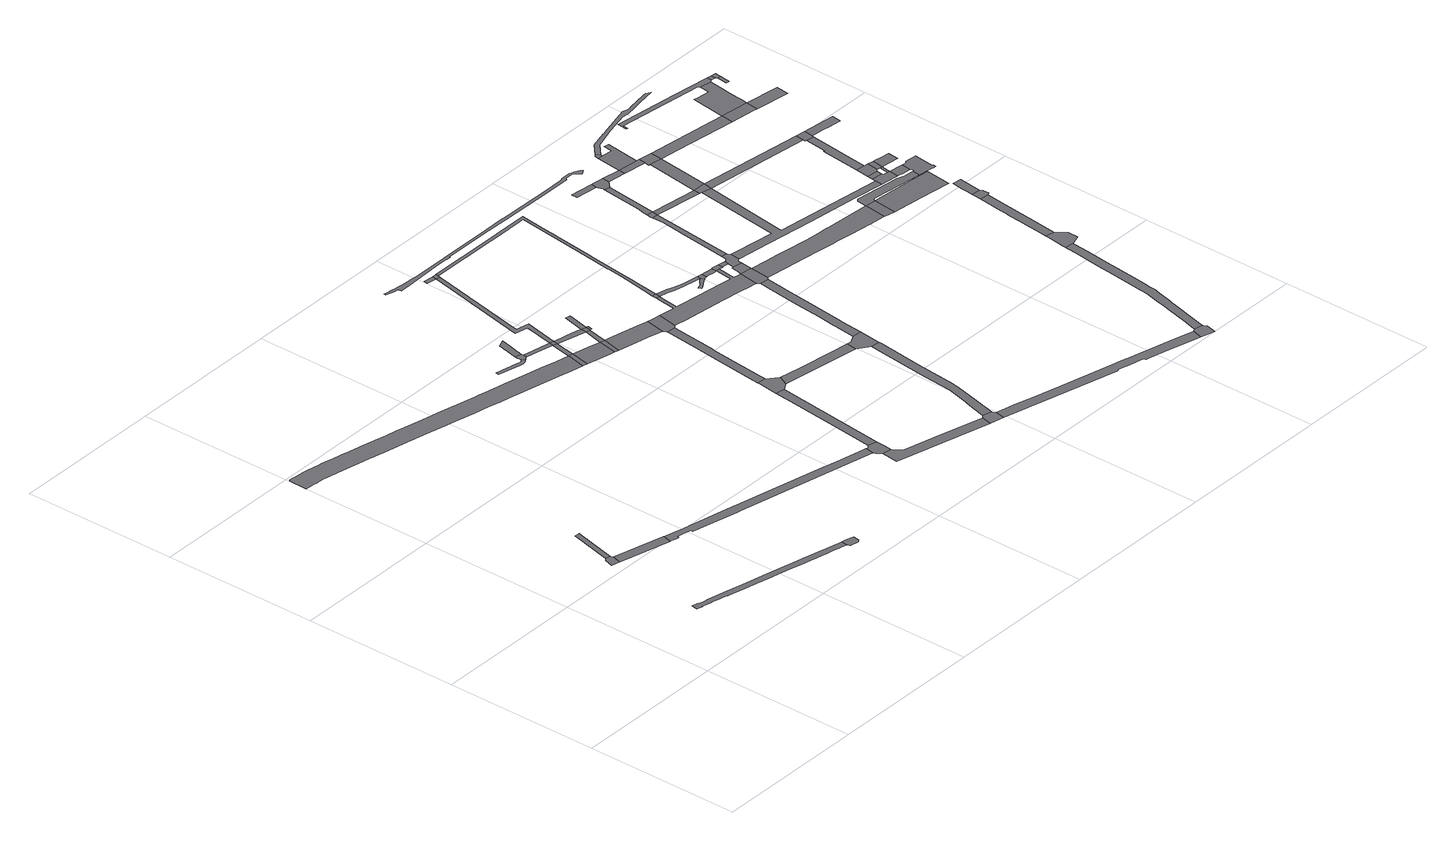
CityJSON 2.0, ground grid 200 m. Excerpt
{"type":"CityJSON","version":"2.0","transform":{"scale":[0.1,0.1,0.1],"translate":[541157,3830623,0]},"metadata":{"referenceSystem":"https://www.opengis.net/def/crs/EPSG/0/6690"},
"CityObjects":{
"road1":{"type":"Road","geometry":[{"type":"MultiSurface","lod":"1","boundaries":[[[0,1,2,3,4,5,6,7,8]]]}]},
"road2":{"type":"Road","attributes":{"RoadStructureAttribute.sectionType":"1"},"geometry":[{"type":"MultiSurface","lod":"1","boundaries":[[[9,10,11,12,0,8]]]}]},
"road3":{"type":"Road","attributes":{"RoadStructureAttribute.sectionType":"1"},"geometry":[{"type":"MultiSurface","lod":"1","boundaries":[[[13,5,4,14,15,16]]]}]},
"road4":{"type":"Road","attributes":{"RoadStructureAttribute.sectionType":"1"},"geometry":[{"type":"MultiSurface","lod":"1","boundaries":[[[17,18,19,20,21,22,23,24,25,26,27,28,29,30,31,32,33,34,35,36,37,38,39,40,41,42,43,44,45,46,47,48,49,50,51,52,53,54,55,56,57,58,59,60,61,62,63,64,65,66,67,68,69]]]}]},
"road5":{"type":"Road","geometry":[{"type":"MultiSurface","lod":"1","boundaries":[[[70,71,47,46,72,73,74,75,76,77]]]}]},
"road6":{"type":"Road","attributes":{"RoadStructureAttribute.sectionType":"1"},"geometry":[{"type":"MultiSurface","lod":"1","boundaries":[[[78,79,80,81,82,83,84,85,86,87,88,89,90,91,92,93,94,95,96,97,98,99,100,101,102,103,104,105,106,107,108,109,110,111,112,113,114,115,116,117,118,119,120,121,122,123,124,125,126,127,128,129,130,131,132,133,134,135,136,137,138,139,140,141,142,143,144,145,146,147,148]]]}]},
"road7":{"type":"Road","attributes":{"RoadStructureAttribute.sectionType":"1"},"geometry":[{"type":"MultiSurface","lod":"1","boundaries":[[[149,150,151,152,153,154,155,156,157,158,159,160,161,162,163,164,165,166,167,168,169,170,171,172,173,174,175,176,177,178,179,180,181,182,183,16,15]]]}]},
"road8":{"type":"Road","geometry":[{"type":"MultiSurface","lod":"1","boundaries":[[[184,185,186,187,188,189,190,191,192,193,194,195]]]}]},
"road9":{"type":"Road","geometry":[{"type":"MultiSurface","lod":"1","boundaries":[[[196,197,198,168,167,199,200,201,202,203]]]}]},
"road10":{"type":"Road","geometry":[{"type":"MultiSurface","lod":"1","boundaries":[[[204,205,206,195,194,207,208,209,210,211]]]}]},
"road11":{"type":"Road","attributes":{"RoadStructureAttribute.sectionType":"1"},"geometry":[{"type":"MultiSurface","lod":"1","boundaries":[[[212,213,214,204,211]]]}]},
"road12":{"type":"Road","attributes":{"RoadStructureAttribute.sectionType":"1"},"geometry":[{"type":"MultiSurface","lod":"1","boundaries":[[[215,216,217,218,196,203,219,220]]]}]},
"road13":{"type":"Road","geometry":[{"type":"MultiSurface","lod":"1","boundaries":[[[116,115,221,222]]]}]},
"road14":{"type":"Road","attributes":{"RoadStructureAttribute.sectionType":"1"},"geometry":[{"type":"MultiSurface","lod":"1","boundaries":[[[223,224,210,209,225,226,227]]]}]},
"road15":{"type":"Road","attributes":{"RoadStructureAttribute.sectionType":"1"},"geometry":[{"type":"MultiSurface","lod":"1","boundaries":[[[200,228,229,230,231,232,201]]]}]},
"road16":{"type":"Road","attributes":{"RoadStructureAttribute.sectionType":"1"},"geometry":[{"type":"MultiSurface","lod":"1","boundaries":[[[226,116,222,233]]]}]},
"road17":{"type":"Road","attributes":{"RoadStructureAttribute.sectionType":"1"},"geometry":[{"type":"MultiSurface","lod":"1","boundaries":[[[234,222,221,235,236,237,238]]]}]},
"road18":{"type":"Road","geometry":[{"type":"MultiSurface","lod":"1","boundaries":[[[227,226,233,239]]]}]},
"road19":{"type":"Road","geometry":[{"type":"MultiSurface","lod":"1","boundaries":[[[238,237,240,241]]]}]},
"road20":{"type":"Road","attributes":{"RoadStructureAttribute.sectionType":"1"},"geometry":[{"type":"MultiSurface","lod":"1","boundaries":[[[242,243,244,239,233,245,246]]]}]},
"road21":{"type":"Road","geometry":[{"type":"MultiSurface","lod":"1","boundaries":[[[247,248,249,250,220,219,251,252]]]}]},
"road22":{"type":"Road","attributes":{"RoadStructureAttribute.sectionType":"1"},"geometry":[{"type":"MultiSurface","lod":"1","boundaries":[[[245,238,241,253]]]}]},
"road23":{"type":"Road","attributes":{"RoadStructureAttribute.sectionType":"1"},"geometry":[{"type":"MultiSurface","lod":"1","boundaries":[[[254,255,256,227,239,257,258,259,260]]]}]},
"road24":{"type":"Road","geometry":[{"type":"MultiSurface","lod":"1","boundaries":[[[246,245,253,261,262]]]}]},
"road25":{"type":"Road","attributes":{"RoadStructureAttribute.sectionType":"1"},"geometry":[{"type":"MultiSurface","lod":"1","boundaries":[[[263,264,262,261]]]}]},
"road26":{"type":"Road","attributes":{"RoadStructureAttribute.sectionType":"1"},"geometry":[{"type":"MultiSurface","lod":"1","boundaries":[[[265,266,267,268,269,270,271,272,248,247,273,274,275,276,277,278,279,280,281]]]}]},
"road27":{"type":"Road","geometry":[{"type":"MultiSurface","lod":"1","boundaries":[[[282,283,246,262]]]}]},
"road28":{"type":"Road","attributes":{"RoadStructureAttribute.sectionType":"1"},"geometry":[{"type":"MultiSurface","lod":"1","boundaries":[[[284,285,286,241,240,287,288,289,290,291,292]]]}]},
"road29":{"type":"Road","geometry":[{"type":"MultiSurface","lod":"1","boundaries":[[[293,294,230,229,295,296,297,298]]]}]},
"road30":{"type":"Road","attributes":{"RoadStructureAttribute.sectionType":"1"},"geometry":[{"type":"MultiSurface","lod":"1","boundaries":[[[299,300,254,301]]]}]},
"road31":{"type":"Road","geometry":[{"type":"MultiSurface","lod":"1","boundaries":[[[301,254,260,302,303]]]}]},
"road32":{"type":"Road","geometry":[{"type":"MultiSurface","lod":"1","boundaries":[[[304,305,306,307,308,309,252,251]]]}]},
"road33":{"type":"Road","geometry":[{"type":"MultiSurface","lod":"1","boundaries":[[[310,311,292,291,312,313,314,265,281,315,316,317]]]}]},
"road34":{"type":"Road","attributes":{"RoadStructureAttribute.sectionType":"1"},"geometry":[{"type":"MultiSurface","lod":"1","boundaries":[[[318,319,320,321,322,323,324,325,326,327,328,329,330,331,293,298,332,333,334,335,336]]]}]},
"road35":{"type":"Road","attributes":{"RoadStructureAttribute.sectionType":"1"},"geometry":[{"type":"MultiSurface","lod":"1","boundaries":[[[337,338,339,340,341,342,343,344,345,346,347,348,349,303,302,350,351,352,353,354,355,356,357,358,359,360,361,362,363,364,365]]]}]},
"road36":{"type":"Road","geometry":[{"type":"MultiSurface","lod":"1","boundaries":[[[364,366,367,365]]]}]},
"road37":{"type":"Road","geometry":[{"type":"MultiSurface","lod":"1","boundaries":[[[368,369,306,305,320,319,370,371]]]}]},
"road38":{"type":"Road","attributes":{"RoadStructureAttribute.sectionType":"1"},"geometry":[{"type":"MultiSurface","lod":"1","boundaries":[[[366,372,373,374,317,316,375,376,377,378,379,380,381,382,383,384,385,386,387,388,389,390,391,392,393,367]]]}]},
"road39":{"type":"Road","attributes":{"RoadStructureAttribute.sectionType":"1"},"geometry":[{"type":"MultiSurface","lod":"1","boundaries":[[[394,395,396,397,398,399,400,401,365,367,402,403,404,405,406,407,408]]]}]},
"road40":{"type":"Road","attributes":{"RoadStructureAttribute.sectionType":"1"},"geometry":[{"type":"MultiSurface","lod":"1","boundaries":[[[407,409,410,411,412,413,414,415,416,417,418]]]}]},
"road41":{"type":"Road","geometry":[{"type":"MultiSurface","lod":"1","boundaries":[[[419,420,421,422,423,424,425,426,427,428,429,430,431,432,433,434,435,436,437,438,439,440,441,442,443,444,445,446,447,448,449,450,451,452,453,454,455,456,457,458,459,460,461,462,463,464,465,466,467,468,469,470,471,472,473,474,475,476,477,478,479,480,481,482]]]}]},
"road42":{"type":"Road","attributes":{"RoadStructureAttribute.sectionType":"1"},"geometry":[{"type":"MultiSurface","lod":"1","boundaries":[[[483,484,485,486,487,488,489,490,491,492,493,494,495,496,296,295,497,498,499,500,501,502,503,504,505,506,507,508,509,510,511,512,513,514,515]]]}]},
"road43":{"type":"Road","attributes":{"RoadStructureAttribute.sectionType":"1"},"geometry":[{"type":"MultiSurface","lod":"1","boundaries":[[[516,517,518,519,520,521,368,371,522,523,524,525,526,527]]]}]},
"road44":{"type":"Road","geometry":[{"type":"MultiSurface","lod":"1","boundaries":[[[528,408,407,418,529,530,531,532]]]}]},
"road45":{"type":"Road","attributes":{"RoadStructureAttribute.sectionType":"1"},"geometry":[{"type":"MultiSurface","lod":"1","boundaries":[[[532,531,533,534,386,535]]]}]},
"road46":{"type":"Road","geometry":[{"type":"MultiSurface","lod":"1","boundaries":[[[382,381,536,537,516,527,538,539,540]]]}]},
"road47":{"type":"Road","geometry":[{"type":"MultiSurface","lod":"1","boundaries":[[[541,535,386,385,542,543,544]]]}]},
"road48":{"type":"Road","attributes":{"RoadStructureAttribute.sectionType":"1"},"geometry":[{"type":"MultiSurface","lod":"1","boundaries":[[[545,546,547,382,540,548,549]]]}]},
"road49":{"type":"Road","attributes":{"RoadStructureAttribute.sectionType":"1"},"geometry":[{"type":"MultiSurface","lod":"1","boundaries":[[[544,543,550,551]]]}]},
"road50":{"type":"Road","geometry":[{"type":"MultiSurface","lod":"1","boundaries":[[[552,553,554,551,550,549,548,555,556,557,558,559,560,561]]]}]},
"road51":{"type":"Road","attributes":{"RoadStructureAttribute.sectionType":"1"},"geometry":[{"type":"MultiSurface","lod":"1","boundaries":[[[562,563,564,565,566,552,561]]]}]},
"road52":{"type":"Road","geometry":[{"type":"MultiSurface","lod":"1","boundaries":[[[567,568,563,562,569]]]}]},
"road53":{"type":"Road","attributes":{"RoadStructureAttribute.sectionType":"1"},"geometry":[{"type":"MultiSurface","lod":"1","boundaries":[[[570,571,572,573,574,575,576,577,578]]]}]},
"road54":{"type":"Road","attributes":{"RoadStructureAttribute.sectionType":"1"},"geometry":[{"type":"MultiSurface","lod":"1","boundaries":[[[579,580,581,567,569,582]]]}]},
"road55":{"type":"Road","attributes":{"RoadStructureAttribute.sectionType":"1"},"geometry":[{"type":"MultiSurface","lod":"1","boundaries":[[[583,584,585,586,587,588,589,590,591,592,593,540,539,594,595,596,597,598,599,600,601,602,603,604,605,606,607,608,609,610,611]]]}]},
"road56":{"type":"Road","geometry":[{"type":"MultiSurface","lod":"1","boundaries":[[[612,613,515,514,614,615,616,617,618]]]}]},
"road57":{"type":"Road","attributes":{"RoadStructureAttribute.sectionType":"1"},"geometry":[{"type":"MultiSurface","lod":"1","boundaries":[[[619,569,562,620,621]]]}]},
"road58":{"type":"Road","geometry":[{"type":"MultiSurface","lod":"1","boundaries":[[[622,623,578,577,624,579,582,625,626]]]}]},
"road59":{"type":"Road","attributes":{"RoadStructureAttribute.sectionType":"1"},"geometry":[{"type":"MultiSurface","lod":"1","boundaries":[[[626,625,627,628]]]}]},
"road60":{"type":"Road","geometry":[{"type":"MultiSurface","lod":"1","boundaries":[[[621,620,629,630,631]]]}]},
"road61":{"type":"Road","attributes":{"RoadStructureAttribute.sectionType":"1"},"geometry":[{"type":"MultiSurface","lod":"1","boundaries":[[[629,632,633,559,558,634,635,636,637,638,639,630]]]}]},
"road62":{"type":"Road","attributes":{"RoadStructureAttribute.sectionType":"1"},"geometry":[{"type":"MultiSurface","lod":"1","boundaries":[[[640,641,642,643,644,645,646,647,648,649,650,651,652,653,654,655,612,618,656,657,658,659,660,661,662,663,664,665,666,667,668,669,670,671,672,673]]]}]},
"road63":{"type":"Road","geometry":[{"type":"MultiSurface","lod":"1","boundaries":[[[628,627,674,675,676]]]}]},
"road64":{"type":"Road","attributes":{"RoadStructureAttribute.sectionType":"1"},"geometry":[{"type":"MultiSurface","lod":"1","boundaries":[[[677,621,631,678,679]]]}]},
"road65":{"type":"Road","attributes":{"RoadStructureAttribute.sectionType":"1"},"geometry":[{"type":"MultiSurface","lod":"1","boundaries":[[[680,681,682,683,684]]]}]},
"road66":{"type":"Road","attributes":{"RoadStructureAttribute.sectionType":"1"},"geometry":[{"type":"MultiSurface","lod":"1","boundaries":[[[685,686,687,688,689,683,682,628,676]]]}]},
"road67":{"type":"Road","geometry":[{"type":"MultiSurface","lod":"1","boundaries":[[[675,674,690,677,679,691]]]}]},
"road68":{"type":"Road","geometry":[{"type":"MultiSurface","lod":"1","boundaries":[[[611,610,692,693,694,695,696]]]}]},
"road69":{"type":"Road","geometry":[{"type":"MultiSurface","lod":"1","boundaries":[[[697,698,699,700,640,673,701,702,703]]]}]},
"road70":{"type":"Road","attributes":{"RoadStructureAttribute.sectionType":"1"},"geometry":[{"type":"MultiSurface","lod":"1","boundaries":[[[631,630,704,705]]]}]},
"road71":{"type":"Road","attributes":{"RoadStructureAttribute.sectionType":"1"},"geometry":[{"type":"MultiSurface","lod":"1","boundaries":[[[706,707,708,709,710,711,712,713,714,611,696,715,716,717,718,719,720,721,722,723]]]}]},
"road72":{"type":"Road","attributes":{"RoadStructureAttribute.sectionType":"1"},"geometry":[{"type":"MultiSurface","lod":"1","boundaries":[[[724,725,726,727,728,729,696,695]]]}]},
"road73":{"type":"Road","attributes":{"RoadStructureAttribute.sectionType":"1"},"geometry":[{"type":"MultiSurface","lod":"1","boundaries":[[[730,731,732,733,734,735,736,737,738,697,703,739,740,741,742,743,744,745]]]}]},
"road74":{"type":"Road","attributes":{"RoadStructureAttribute.sectionType":"1"},"geometry":[{"type":"MultiSurface","lod":"1","boundaries":[[[746,747,748,749,750,751,752,753,754,755,756,757,758,759,760,761,762,763,680,684]]]}]},
"road75":{"type":"Road","attributes":{"RoadStructureAttribute.sectionType":"1"},"geometry":[{"type":"MultiSurface","lod":"1","boundaries":[[[691,679,764,765,766]]]}]},
"road76":{"type":"Road","attributes":{"RoadStructureAttribute.sectionType":"1"},"geometry":[{"type":"MultiSurface","lod":"1","boundaries":[[[767,768,769,770]]]}]},
"road77":{"type":"Road","geometry":[{"type":"MultiSurface","lod":"1","boundaries":[[[768,638,637,771,772,773,774,775,776,777,778,769]]]}]},
"road78":{"type":"Road","geometry":[{"type":"MultiSurface","lod":"1","boundaries":[[[779,767,770,780,781,782,783,784]]]}]},
"road79":{"type":"Road","geometry":[{"type":"MultiSurface","lod":"1","boundaries":[[[785,786,730,745,787,788,789,790,791,792,793]]]}]},
"road80":{"type":"Road","geometry":[{"type":"MultiSurface","lod":"1","boundaries":[[[794,775,774,795]]]}]},
"road81":{"type":"Road","attributes":{"RoadStructureAttribute.sectionType":"1"},"geometry":[{"type":"MultiSurface","lod":"1","boundaries":[[[796,797,798,799,800,785,793]]]}]},
"road82":{"type":"Road","geometry":[{"type":"MultiSurface","lod":"1","boundaries":[[[783,782,794,795,801,802,803]]]}]},
"road83":{"type":"Road","attributes":{"RoadStructureAttribute.sectionType":"1"},"geometry":[{"type":"MultiSurface","lod":"1","boundaries":[[[774,773,804,805,806,807,808]]]}]},
"road84":{"type":"Road","attributes":{"RoadStructureAttribute.sectionType":"1"},"geometry":[{"type":"MultiSurface","lod":"1","boundaries":[[[809,810,811,779,784,812]]]}]},
"road85":{"type":"Road","attributes":{"RoadStructureAttribute.sectionType":"1"},"geometry":[{"type":"MultiSurface","lod":"1","boundaries":[[[813,814,803,802,801,795,815,816,817,818]]]}]},
"road86":{"type":"Road","geometry":[{"type":"MultiSurface","lod":"1","boundaries":[[[819,820,821,822,808,807,823,824,825,826,827,828,829,723,722,830,831,832,833,834,835]]]}]},
"road87":{"type":"Road","geometry":[{"type":"MultiSurface","lod":"1","boundaries":[[[705,704,836,809,812,837,838]]]}]},
"road88":{"type":"Road","attributes":{"RoadStructureAttribute.sectionType":"1"},"geometry":[{"type":"MultiSurface","lod":"1","boundaries":[[[839,840,841,842,843,844,845,846,847,848]]]}]},
"road89":{"type":"Road","geometry":[{"type":"MultiSurface","lod":"1","boundaries":[[[766,765,849,850,851]]]}]},
"road90":{"type":"Road","attributes":{"RoadStructureAttribute.sectionType":"1"},"geometry":[{"type":"MultiSurface","lod":"1","boundaries":[[[838,837,852,853,854,855]]]}]},
"road91":{"type":"Road","attributes":{"RoadStructureAttribute.sectionType":"1"},"geometry":[{"type":"MultiSurface","lod":"1","boundaries":[[[845,856,857,858,859,766,851,860,861,862,863,864,846]]]}]},
"road92":{"type":"Road","attributes":{"RoadStructureAttribute.sectionType":"1"},"geometry":[{"type":"MultiSurface","lod":"1","boundaries":[[[851,850,865,866]]]}]},
"road93":{"type":"Road","geometry":[{"type":"MultiSurface","lod":"1","boundaries":[[[848,847,867,868]]]}]},
"road94":{"type":"Road","geometry":[{"type":"MultiSurface","lod":"1","boundaries":[[[869,870,871,872]]]}]},
"road95":{"type":"Road","geometry":[{"type":"MultiSurface","lod":"1","boundaries":[[[868,867,869,872,873,874]]]}]}
},
"vertices":[
[1025,2291,0],[1024,2289,0],[998,2269,0],[961,2155,0],[1069,2129,0],[1098,2242,0],[1098,2244,0],[1087,2276,0],[1087,2278,0],
[1223,2826,0],[1224,2829,0],[1192,2833,0],[1161,2838,0],
[1117,2238,0],[1089,2124,0],[1739,1962,0],[1767,2076,0],
[955,861,0],[957,868,0],[1006,855,0],[1089,835,0],[1090,840,0],[1200,815,0],[1302,792,0],[1299,784,0],[1327,777,0],[1378,765,0],[1538,729,0],[1692,695,0],[1854,658,0],[1891,649,0],[1915,644,0],[1993,627,0],[2133,595,0],[2171,587,0],[2237,571,0],[2349,546,0],[2455,523,0],[2462,521,0],[2567,498,0],[2649,479,0],[2722,463,0],[2785,447,0],[2797,444,0],[2803,443,0],[2908,420,0],[2917,418,0],[2925,498,0],[2897,504,0],[2816,522,0],[2721,544,0],[2605,570,0],[2461,603,0],[2453,605,0],[2444,607,0],[2273,645,0],[2099,684,0],[1908,728,0],[1688,776,0],[1534,811,0],[1373,847,0],[1169,893,0],[1099,909,0],[1097,903,0],[1038,917,0],[1021,921,0],[975,932,0],[974,938,0],[896,955,0],[879,878,0],
[3049,470,0],[2968,488,0],[2935,383,0],[2935,378,0],[3045,361,0],[3049,364,0],[3079,381,0],[3088,461,0],
[29,5964,0],[28,5958,0],[28,5956,0],[17,5956,0],[4,5711,0],[66,5707,0],[126,5702,0],[161,5699,0],[227,5693,0],[279,5687,0],[379,5670,0],[385,5669,0],[408,5665,0],[455,5656,0],[547,5636,0],[720,5599,0],[825,5576,0],[853,5570,0],[985,5540,0],[1115,5513,0],[1486,5433,0],[1704,5386,0],[1963,5330,0],[2099,5299,0],[2132,5292,0],[2165,5284,0],[2217,5273,0],[2263,5264,0],[2345,5246,0],[2550,5202,0],[2675,5174,0],[2690,5171,0],[2824,5141,0],[2967,5110,0],[3187,5063,0],[3452,5006,0],[3677,4957,0],[3830,4924,0],[3883,5171,0],[3718,5206,0],[3506,5253,0],[3253,5307,0],[3019,5358,0],[2917,5380,0],[2742,5418,0],[2672,5433,0],[2605,5448,0],[2090,5558,0],[2019,5574,0],[1835,5614,0],[1642,5655,0],[1539,5678,0],[1393,5709,0],[1230,5744,0],[1037,5785,0],[953,5804,0],[903,5815,0],[878,5820,0],[819,5833,0],[772,5843,0],[655,5868,0],[602,5879,0],[505,5899,0],[467,5907,0],[407,5920,0],[315,5935,0],[242,5944,0],[188,5949,0],[181,5950,0],[105,5956,0],[100,5957,0],
[1762,1956,0],[1822,1941,0],[1848,1935,0],[1856,1934,0],[1859,1947,0],[1862,1962,0],[1912,1952,0],[1912,1955,0],[2004,1935,0],[2056,1923,0],[2056,1919,0],[2049,1920,0],[2045,1895,0],[2119,1879,0],[2145,1873,0],[2655,1760,0],[2709,1749,0],[3913,1490,0],[4512,1361,0],[4536,1474,0],[4505,1481,0],[4135,1560,0],[3938,1603,0],[3314,1739,0],[2763,1859,0],[2708,1871,0],[2703,1872,0],[2680,1876,0],[2142,1991,0],[2121,1996,0],[2119,1992,0],[2021,2013,0],[1929,2033,0],[1791,2067,0],[1792,2070,0],
[3475,5508,0],[3467,5504,0],[3450,5504,0],[3410,5509,0],[3120,5570,0],[3111,5525,0],[3403,5464,0],[3447,5458,0],[3478,5458,0],[3499,5469,0],[3528,5490,0],[3492,5521,0],
[4600,1498,0],[4597,1495,0],[4562,1468,0],[4532,1332,0],[4574,1275,0],[4691,1256,0],[4702,1351,0],[4715,1470,0],
[3501,5611,0],[3492,5569,0],[3501,5556,0],[3542,5501,0],[3564,5519,0],[3576,5516,0],[3588,5571,0],[3580,5594,0],
[3649,5893,0],[3656,5920,0],[3558,5879,0],
[4758,2940,0],[4741,2797,0],[4732,2711,0],[4666,2101,0],[4872,2920,0],[4759,2939,0],
[3889,4911,0],[3943,5159,0],
[3924,5500,0],[3636,5557,0],[3792,5469,0],[3935,5437,0],[3952,5494,0],
[4553,1053,0],[5789,746,0],[5821,878,0],[5327,1001,0],[4771,1139,0],
[3994,5424,0],
[4194,5104,0],[4066,4873,0],[4209,4842,0],[4264,4831,0],[4316,5078,0],
[4007,5482,0],
[4324,4818,0],[4377,5065,0],
[4323,5418,0],[4174,5447,0],[4116,5458,0],[4373,5325,0],[4384,5404,0],
[4899,3212,0],[4790,3224,0],[4787,3192,0],[4765,2995,0],[4971,2976,0],[5031,3102,0],
[4431,5312,0],
[4147,7272,0],[3858,5908,0],[4031,5872,0],[4085,5854,0],[4098,5916,0],[3925,5952,0],[4202,7258,0],
[4434,5326,0],[4449,5385,0],
[4464,5320,0],[4477,5383,0],
[4946,4637,0],[4905,4260,0],[4880,4037,0],[4855,3807,0],[4822,3513,0],[4799,3297,0],[4798,3291,0],[4795,3267,0],[4904,3252,0],[4906,3268,0],[4908,3279,0],[4910,3298,0],[4916,3354,0],[4952,3699,0],[4989,4026,0],[4989,4027,0],[5055,4625,0],
[4512,5664,0],[4452,5682,0],
[4956,4941,0],[4775,4979,0],[4451,5049,0],[4399,4802,0],[4566,4765,0],[4720,4732,0],[4905,4692,0],[4921,4689,0],[4972,4938,0],
[5859,905,0],[5823,879,0],[5970,701,0],[6002,832,0],[6000,835,0],[5975,874,0],
[4026,7337,0],[4019,7291,0],[4158,7326,0],
[4209,7294,0],[4216,7325,0],
[5307,2926,0],[5997,2825,0],[6016,2961,0],[5798,2991,0],[5795,2985,0],[5306,3060,0],
[5076,4919,0],[5021,4928,0],[4944,4647,0],[4948,4647,0],[4947,4642,0],[5060,4630,0],[5093,4657,0],[5146,4910,0],
[6258,2689,0],[6260,2707,0],[6143,2722,0],[6141,2700,0],[6135,2639,0],[6079,2119,0],[6061,1952,0],[6042,1771,0],[6045,1770,0],[6018,1508,0],[5949,1222,0],[5943,1203,0],[5911,1098,0],[5907,1099,0],[6052,1188,0],[6124,1479,0],[6133,1558,0],[6136,1557,0],[6194,2106,0],
[5468,5354,0],[5482,5503,0],[5500,5609,0],[5523,5793,0],[5572,6189,0],[5585,6290,0],[5648,6796,0],[5649,6805,0],[5668,6963,0],[5711,7325,0],[5264,7326,0],[5120,7326,0],[4216,7335,0],[5120,7286,0],[5261,7286,0],[5264,7286,0],[5617,7286,0],[5666,7285,0],[5621,6905,0],[5609,6810,0],[5573,6522,0],[5545,6295,0],[5501,5945,0],[5499,5923,0],[5483,5798,0],[5460,5615,0],[5419,5362,0],[5396,5226,0],[5446,5218,0],
[5386,5163,0],[5436,5155,0],
[6173,3005,0],[6076,2953,0],[6262,2725,0],[6290,2999,0],
[5382,5139,0],[5347,4883,0],[5288,4891,0],[5291,4631,0],[5347,4623,0],[5830,4564,0],[6074,4531,0],[6214,4512,0],[6294,4502,0],[6309,4500,0],[6353,4752,0],[6326,4755,0],[6243,4766,0],[6274,4996,0],[6230,4998,0],[6199,4772,0],[6066,4790,0],[5867,4815,0],[5741,4832,0],[5434,4872,0],[5397,4877,0],[5432,5132,0],
[5835,5112,0],[5773,5123,0],[5737,5133,0],[5685,5147,0],[5649,5160,0],[5592,5179,0],[5534,5198,0],[5486,5210,0],[5540,5133,0],[5635,5104,0],[5710,5085,0],[5740,5078,0],[5928,5050,0],[5993,5038,0],[6006,5084,0],
[5968,5018,0],[5934,4990,0],[5901,4962,0],[5864,4942,0],[5837,4934,0],[5850,4896,0],[5882,4909,0],[5932,4940,0],[5974,4970,0],[6018,4990,0],
[3673,7461,0],[3676,7460,0],[3680,7459,0],[3695,7457,0],[3722,7452,0],[3722,7450,0],[3723,7412,0],[3723,7410,0],[3742,7411,0],[3810,7413,0],[4003,7420,0],[4322,7428,0],[4347,7429,0],[4520,7435,0],[4521,7430,0],[4522,7423,0],[4577,7423,0],[4577,7431,0],[4577,7436,0],[5263,7431,0],[5542,7429,0],[5544,7429,0],[6081,7424,0],[6535,7421,0],[6584,7421,0],[6597,7438,0],[6601,7443,0],[6651,7444,0],[6714,7442,0],[6732,7423,0],[6742,7412,0],[6762,7387,0],[6782,7365,0],[6812,7382,0],[6842,7398,0],[6837,7404,0],[6822,7421,0],[6781,7448,0],[6757,7456,0],[6744,7460,0],[6742,7460,0],[6704,7472,0],[6639,7476,0],[6586,7476,0],[6531,7460,0],[6396,7461,0],[6082,7464,0],[5641,7469,0],[5544,7469,0],[5542,7469,0],[5262,7468,0],[4527,7465,0],[4322,7467,0],[4127,7469,0],[4039,7470,0],[4007,7473,0],[3814,7481,0],[3774,7485,0],[3689,7499,0],[3683,7500,0],[3673,7502,0],[3587,7513,0],[3556,7521,0],[3548,7491,0],
[8574,195,0],[8388,242,0],[8148,302,0],[7920,358,0],[7858,374,0],[7843,378,0],[7747,403,0],[7721,409,0],[7657,424,0],[7549,450,0],[6876,616,0],[6474,715,0],[6279,764,0],[6036,823,0],[7486,325,0],[7515,343,0],[7628,315,0],[7627,310,0],[7722,287,0],[7733,284,0],[7742,282,0],[7742,283,0],[7743,286,0],[7816,268,0],[7830,264,0],[7845,261,0],[7861,233,0],[7887,226,0],[8097,174,0],[8328,117,0],[8541,64,0],[8590,52,0],[8622,184,0],
[6340,4460,0],[6326,4344,0],[6274,3893,0],[6235,3549,0],[6207,3311,0],[6203,3281,0],[6320,3282,0],[6324,3312,0],[6385,3840,0],[6415,4108,0],[6441,4339,0],[6454,4450,0],
[6058,5080,0],[6040,5000,0],[6053,5004,0],[6067,5006,0],[6071,5079,0],
[6099,5005,0],[6176,4996,0],[6227,5064,0],
[6334,4469,0],[6338,4463,0],[6454,4452,0],[6487,4479,0],[6504,4732,0],
[6243,5070,0],[6325,4990,0],[6326,4998,0],[6335,5057,0],
[6382,4903,0],[6365,4769,0],[6356,4770,0],[6525,4883,0],[6410,4899,0],
[6420,4986,0],[6436,5041,0],
[6483,5132,0],[6474,5064,0],[6451,5048,0],[6531,4927,0],[6540,4941,0],[6556,4951,0],[6573,4957,0],[6585,5085,0],[6570,5100,0],[6556,5123,0],
[6679,6207,0],[6599,6206,0],[6602,6060,0],[6561,5753,0],[6507,5325,0],
[6607,6292,0],[6599,6228,0],[6689,6281,0],
[6615,7158,0],[6588,7161,0],[6516,7169,0],[6487,7173,0],[6415,7181,0],[6389,7184,0],[6386,7107,0],[6674,7072,0],[6687,7149,0],
[6698,6969,0],[6633,6427,0],[6616,6370,0],[6771,6958,0],
[8265,4551,0],[7679,4598,0],[7657,4600,0],[7474,4614,0],[7333,4625,0],[7231,4638,0],[7121,4653,0],[6910,4680,0],[6729,4703,0],[6527,4729,0],[6506,4732,0],[6618,4461,0],[6684,4453,0],[6742,4445,0],[6771,4441,0],[6886,4427,0],[7060,4405,0],[7230,4383,0],[7263,4379,0],[7306,4374,0],[7453,4355,0],[7519,4347,0],[7682,4327,0],[7741,4317,0],[8025,4280,0],[8030,4280,0],[8030,4285,0],[8234,4259,0],[8272,4551,0],
[8670,206,0],[8633,189,0],[8660,35,0],[8772,8,0],[8804,139,0],[8797,149,0],[8776,180,0],
[6732,6277,0],[7302,6118,0],[7314,6204,0],
[6801,7135,0],[6729,7144,0],[6700,6986,0],[6845,7038,0],[6856,7128,0],
[7085,7009,0],[7098,7098,0],
[7330,6114,0],[7461,6088,0],[7478,6200,0],
[7192,5006,0],[6667,5072,0],[7015,4904,0],[7651,4824,0],[8317,4741,0],[8713,4692,0],[8724,4784,0],[7306,4962,0],
[9024,2335,0],[9021,2308,0],[9005,2161,0],[8985,1986,0],[8965,1813,0],[8947,1659,0],[8927,1475,0],[8899,1221,0],[8881,1064,0],[8873,1029,0],[8829,847,0],[8831,847,0],[8814,777,0],[8785,663,0],[8717,395,0],[8673,220,0],[8779,194,0],[8805,293,0],[8842,437,0],[8880,594,0],[8899,668,0],[8923,760,0],[8925,760,0],[8986,1001,0],[8993,1030,0],[9004,1123,0],[9014,1210,0],[9041,1446,0],[9063,1641,0],[9081,1799,0],[9095,1930,0],[9113,2092,0],[9138,2295,0],[9140,2321,0],
[7393,6971,0],[7405,7063,0],[7366,7067,0],
[7401,6905,0],[7489,6280,0],[7566,6885,0],
[7167,7496,0],[7144,7474,0],[7138,7425,0],[7200,7418,0],[7203,7448,0],
[7370,7105,0],[7422,7514,0],[7377,7520,0],[7357,7522,0],[7341,7401,0],
[7385,6906,0],[7585,7040,0],
[8287,4252,0],[8304,4250,0],[8304,4246,0],[8381,4236,0],[8414,4540,0],
[9062,2649,0],[9056,2600,0],[9037,2439,0],[9030,2378,0],[9266,2363,0],[9273,2498,0],[9173,2619,0],
[8849,5917,0],[8863,6032,0],
[9125,4589,0],[9002,4606,0],[8909,4634,0],[8322,4705,0],[8314,4703,0],[8306,4700,0],[8294,4687,0],[8289,4680,0],[8287,4674,0],[8417,4557,0],[8420,4563,0],[8424,4568,0],[8438,4573,0],[8449,4574,0],[8459,4574,0],[8988,4508,0],[9119,4492,0],[9131,4589,0],
[8788,4185,0],[9192,4133,0],[9233,4465,0],[9035,4489,0],[8499,4533,0],[8438,4538,0],
[9175,3666,0],[9138,3340,0],[9137,3337,0],[9134,3310,0],[9131,3280,0],[9121,3192,0],[9106,3059,0],[9086,2883,0],[9075,2781,0],[9175,2636,0],[9192,2786,0],[9217,3019,0],[9245,3268,0],[9252,3311,0],[9256,3341,0],[9290,3653,0],
[7354,7586,0],[7649,7669,0],[7943,7744,0],[8028,7735,0],[8168,7756,0],[8288,7775,0],[8518,7808,0],[8470,7847,0],[8442,7844,0],[8285,7820,0],[8152,7799,0],[8123,7792,0],[8082,7792,0],[8028,7813,0],[7584,7698,0],[7555,7687,0],[7543,7690,0],[7312,7626,0],
[7820,6853,0],[8634,6752,0],[8654,6908,0],
[8738,4912,0],[8730,4840,0],[8870,4824,0],[8879,4896,0],
[8911,4668,0],[8913,4667,0],[8953,4662,0],[8971,4788,0],[8940,4790,0],[8892,4796,0],[8880,4802,0],[8874,4811,0],
[8756,5086,0],[8887,4909,0],[8897,4916,0],[8910,4919,0],[8925,5067,0],[8872,5074,0],
[9190,3799,0],[9186,3768,0],[9292,3654,0],[9301,3659,0],[9325,3672,0],[9327,3760,0],[9313,3778,0],[9307,3786,0],[9306,3787,0],
[8956,4912,0],[8986,4910,0],
[9339,4085,0],[9223,4097,0],[9207,3951,0],[9200,3893,0],[9192,3820,0],
[8999,5009,0],[8999,5010,0],[9005,5056,0],
[9008,4654,0],[9017,4652,0],[9099,4643,0],[9136,4640,0],[9152,4764,0],
[8865,5883,0],[8834,5598,0],[8812,5601,0],[8972,5869,0],
[9126,5041,0],[9044,5051,0],[9025,4905,0],[9108,4895,0],[9221,4881,0],[9240,5026,0],
[9237,4779,0],[9231,4768,0],[9219,4760,0],[9202,4758,0],[9143,4637,0],[9148,4633,0],[9152,4627,0],[9155,4621,0],[9155,4609,0],[9151,4600,0],[9142,4593,0],[9287,4471,0],[9326,4465,0],[9365,4460,0],[9370,4497,0],[9354,4500,0],[9386,4761,0],
[8847,5887,0],[8975,5898,0],[8990,6017,0],
[8640,7581,0],[7800,7686,0],[7784,7558,0],[7802,7555,0],[7811,7623,0],[8928,7484,0],[8945,7465,0],[9099,7444,0],[9128,7461,0],[9136,7519,0],
[8959,6712,0],[9007,6705,0],[9024,6864,0],
[9137,5877,0],[9235,5865,0],[9397,5845,0],[9415,5965,0],
[8929,7328,0],[8760,7349,0],[8710,7356,0],[8658,6940,0],[9036,6957,0],[9044,7022,0],[9056,7130,0],[9063,7184,0],[9072,7249,0],
[9458,6644,0],[9480,6806,0],
[9186,7452,0],[9193,7512,0],
[9207,7429,0],[9191,7296,0],[9237,7290,0],[9253,7424,0],
[9257,7455,0],[9263,7503,0]
]}
